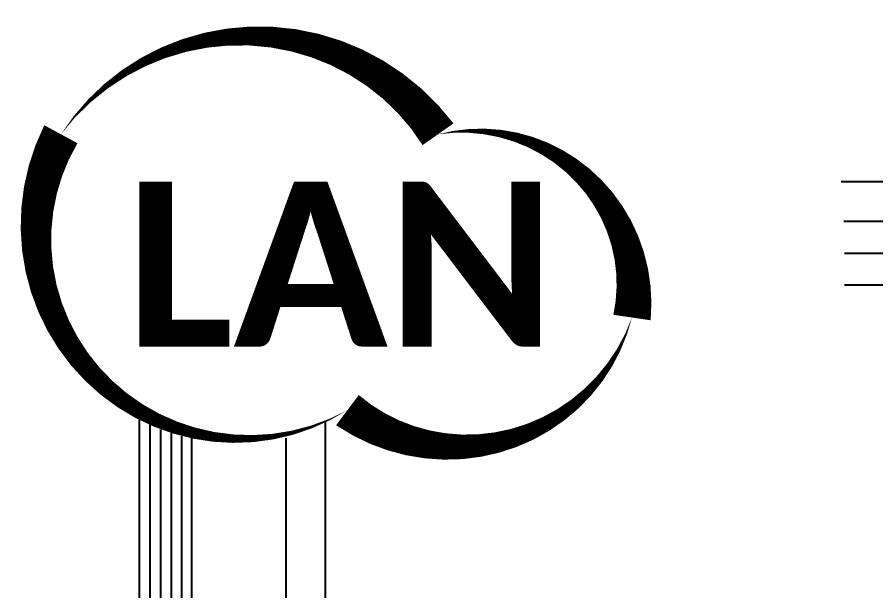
# Model space of a CAD drawing. Header units: inches. Extents: x 110042 to 357611, y 89798 to 292388.
# Drawn here: x 173260 to 235656, y 250717 to 292388 of the extents above; entities that cross this region are included whole.
import ezdxf

# ---------------------------------------------------------------- set-up
doc = ezdxf.new("R2010")
doc.units = ezdxf.units.IN
doc.header["$MEASUREMENT"] = 0
doc.layers.add('PMK35', color=7, linetype='Continuous')
doc.styles.add('PMK', font='ROMANS.shx')

msp = doc.modelspace()

# ---------------------------------------------------------------- linework, layer by layer
at = {"color": 5}
msp.add_line((233143, 280454), (254131, 280454), dxfattribs=at)
at = {"color": 4}
msp.add_line((233329, 277574), (253946, 277574), dxfattribs=at)
at = {"color": 32, "true_color": 0xcd6928}
for p, q in [((233371, 275252), (253970, 275252)), ((182142, 189617), (182142, 263132)), ((182920, 190776), (182920, 262777)), ((195663, 245204), (195663, 262967)), ((183696, 191911), (183696, 262442)), ((184464, 192991), (184464, 262175)), ((185229, 194118), (185229, 261960)), ((185958, 195300), (185949, 261802)), ((192800, 228449), (192800, 261806))]:
    msp.add_line(p, q, dxfattribs=at)
at = {"color": 3}
msp.add_line((233389, 272956), (254023, 272956), dxfattribs=at)
msp.add_lwpolyline([(176436, 283884, 0, 2741, -0.520567), (203844, 283884, 0, 2741, -0.520567), (217938, 270570, 0, 2741, -0.520567), (197258, 263842, 0, 2741, -0.760443)], format="xyseb", close=True)

# ---------------------------------------------------------------- texts
at = {"layer": 'PMK35', "color": 30, "insert": (181154, 280451), "char_height": 14391.38, "width": 244182.65, "attachment_point": 1, "style": 'PMK'}
msp.add_mtext('{\\fCalibri|b1|i0|c0|p34;\\H0.83333x;LAN}', dxfattribs=at)

doc.saveas('drawing.dxf')
